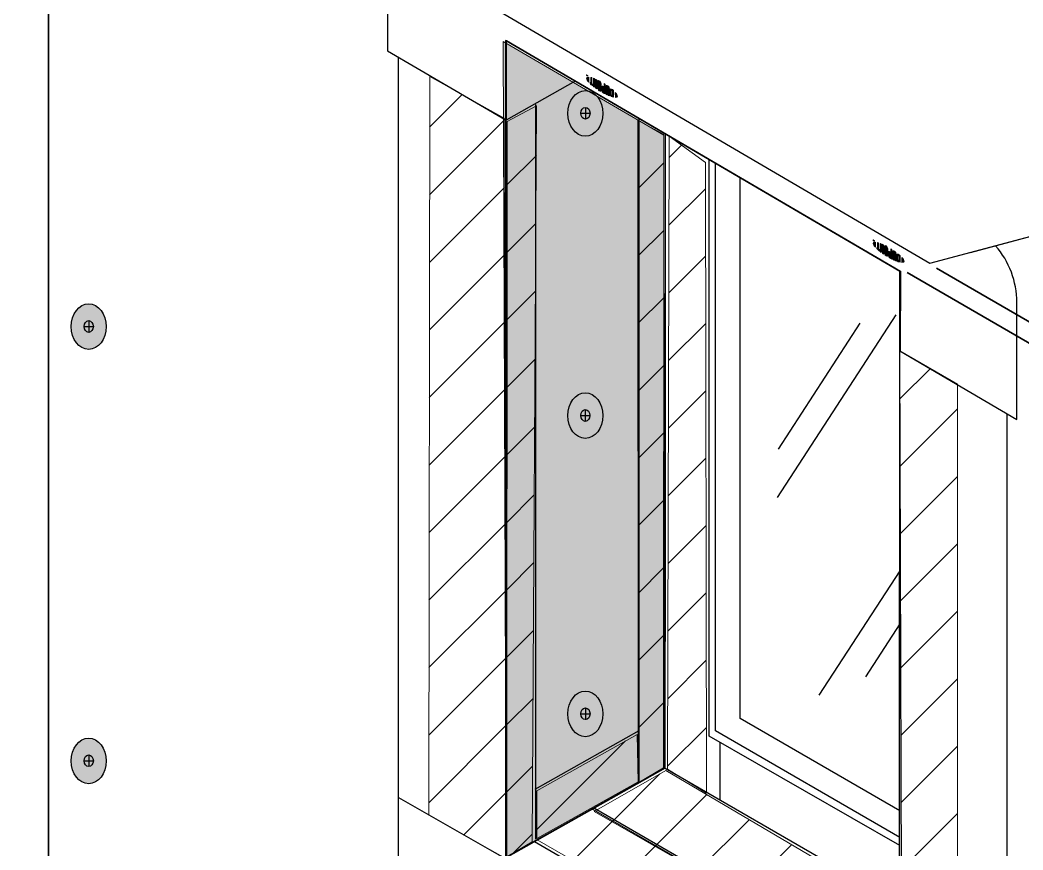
# Model space of a CAD drawing. Extents: x -1328 to 5679, y -4611 to 1603.
# Drawn here: x 3216.1 to 3426.3, y -2633.7 to -2459.7 of the extents above; entities that cross this region are included whole.
import ezdxf

# ---------------------------------------------------------------- set-up
doc = ezdxf.new("R2010")
doc.units = 0
doc.header["$MEASUREMENT"] = 0
for name, color, linetype, lineweight in [('.ATI-TEXT_1', 7, 'Continuous', 0), ('G-ANNO-TTLB', 7, 'Continuous', 0), ('Layer 12', 7, 'Continuous', 0), ('TYVEK', 7, 'Continuous', 0)]:
    doc.layers.add(name, color=color, linetype=linetype, lineweight=lineweight)
pattern_1 = [(45, (0, 0), (-7.071067, 7.07107), [])]

# ---------------------------------------------------------------- blocks, each defined once
blk = doc.blocks.new('Block_73')
at = {"layer": 'TYVEK', "color": 18, "lineweight": 25, "true_color": 0x000000}
for points in [[(3357.56, -2483.26)], [(3357.56, -2588.21)]]:
    blk.add_lwpolyline(points, dxfattribs=at)
blk = doc.blocks.new('Block_91')
at = {"layer": 'TYVEK', "true_color": 0x003b71, "transparency": 33554687}
h = blk.add_hatch(color=156, dxfattribs=at)
h.dxf.hatch_style = 2
edge = h.paths.add_edge_path()
edge.add_ellipse((3230.48, -2523.99), major_axis=(0, 4.78), ratio=0.766948, start_angle=0, end_angle=360)
h = blk.add_hatch(color=156, dxfattribs=at)
h.dxf.hatch_style = 2
edge = h.paths.add_edge_path()
edge.add_ellipse((3230.48, -2615.04), major_axis=(0, 4.78), ratio=0.766948, start_angle=0, end_angle=360)
at = {"layer": 'TYVEK', "color": 18, "lineweight": 25, "true_color": 0x080808}
for p, q in [((3230.48, -2522.73), (3230.48, -2525.19)), ((3229.51, -2523.96), (3231.45, -2523.96)), ((3229.51, -2615.01), (3231.45, -2615.01)), ((3230.48, -2613.78), (3230.48, -2616.24))]:
    blk.add_line(p, q, dxfattribs=at)
at = {"layer": 'TYVEK', "color": 33, "lineweight": 25, "true_color": 0xcc9966}
for points in [[(3229.97, -2519.57)], [(3226.3, -2524.35)], [(3226.3, -2615.37)], [(3229.97, -2620.15)]]:
    blk.add_lwpolyline(points, dxfattribs=at)
at = {"layer": 'TYVEK', "color": 18, "lineweight": 25, "true_color": 0x000000}
for centre in [(3230.48, -2523.99), (3230.48, -2615.04)]:
    blk.add_ellipse(centre, major_axis=(0, 4.78), ratio=0.766948, dxfattribs=at)
at = {"layer": 'TYVEK', "color": 18, "lineweight": 25, "true_color": 0x080808}
for centre in [(3230.48, -2523.96), (3230.48, -2615.01)]:
    blk.add_ellipse(centre, major_axis=(0, 1.23), ratio=0.788846, dxfattribs=at)
blk = doc.blocks.new('Block_208')
at = {"layer": 'TYVEK', "true_color": 0x003b71, "transparency": 33554687}
h = blk.add_hatch(color=156, dxfattribs=at)
h.dxf.hatch_style = 2
edge = h.paths.add_edge_path()
edge.add_ellipse((3334.6, -2479.27), major_axis=(0, 4.78), ratio=0.766948, start_angle=0, end_angle=360)
h = blk.add_hatch(color=156, dxfattribs=at)
h.dxf.hatch_style = 2
edge = h.paths.add_edge_path()
edge.add_ellipse((3334.58, -2542.64), major_axis=(0, 4.78), ratio=0.766948, start_angle=0, end_angle=360)
h = blk.add_hatch(color=156, dxfattribs=at)
h.dxf.hatch_style = 2
edge = h.paths.add_edge_path()
edge.add_ellipse((3334.6, -2605.18), major_axis=(0, 4.78), ratio=0.766948, start_angle=0, end_angle=360)
at = {"layer": 'TYVEK', "color": 18, "lineweight": 25, "true_color": 0x080808}
for p, q in [((3334.6, -2478.01), (3334.6, -2480.48)), ((3333.63, -2479.24), (3335.58, -2479.24)), ((3334.58, -2541.38), (3334.58, -2543.84)), ((3333.61, -2542.61), (3335.56, -2542.61)), ((3334.6, -2603.92), (3334.6, -2606.39)), ((3333.63, -2605.15), (3335.58, -2605.15))]:
    blk.add_line(p, q, dxfattribs=at)
at = {"layer": 'TYVEK', "color": 33, "lineweight": 25, "true_color": 0xcc9966}
for points in [[(3334.09, -2474.85)], [(3330.42, -2479.63)], [(3334.07, -2538.22)], [(3334.09, -2600.76)], [(3330.42, -2605.54)]]:
    blk.add_lwpolyline(points, dxfattribs=at)
at = {"layer": 'TYVEK', "color": 18, "lineweight": 25, "true_color": 0x000000}
for centre in [(3334.6, -2479.27), (3334.58, -2542.64), (3334.6, -2605.18)]:
    blk.add_ellipse(centre, major_axis=(0, 4.78), ratio=0.766948, dxfattribs=at)
at = {"layer": 'TYVEK', "color": 18, "lineweight": 25, "true_color": 0x080808}
for centre in [(3334.6, -2479.24), (3334.58, -2542.61), (3334.6, -2605.15)]:
    blk.add_ellipse(centre, major_axis=(0, 1.23), ratio=0.788846, dxfattribs=at)
blk = doc.blocks.new('Block_219')
at = {"layer": 'TYVEK', "true_color": 0x003b71, "transparency": 33554687}
h = blk.add_hatch(color=156, dxfattribs=at)
h.dxf.hatch_style = 2
edge = h.paths.add_edge_path()
edge.add_spline(control_points=[(3395.09, -2506.03), (3395.09, -2506.03), (3395.06, -2506.01), (3395.06, -2506.01), (3395.06, -2506.01), (3395.03, -2505.92), (3395.03, -2505.92), (3395.03, -2505.92), (3394.99, -2505.97), (3394.99, -2505.97), (3394.99, -2505.97), (3394.96, -2505.95), (3394.96, -2505.95), (3394.96, -2505.95), (3394.96, -2505.8), (3394.96, -2505.8), (3394.96, -2505.8), (3394.98, -2505.82), (3394.98, -2505.82), (3394.98, -2505.82), (3394.98, -2505.93), (3394.98, -2505.93), (3394.98, -2505.93), (3395.02, -2505.88), (3395.02, -2505.88), (3395.02, -2505.88), (3395.03, -2505.88), (3395.03, -2505.88), (3395.03, -2505.88), (3395.07, -2505.97), (3395.07, -2505.97), (3395.07, -2505.97), (3395.07, -2505.87), (3395.07, -2505.87), (3395.07, -2505.87), (3395.09, -2505.88), (3395.09, -2505.88), (3395.09, -2505.88), (3395.09, -2506.03), (3395.09, -2506.03)], knot_values=[0, 0, 0, 0, 1, 1, 1, 2, 2, 2, 3, 3, 3, 4, 4, 4, 5, 5, 5, 6, 6, 6, 7, 7, 7, 8, 8, 8, 9, 9, 9, 10, 10, 10, 11, 11, 11, 12, 12, 12, 13, 13, 13, 13], degree=3, periodic=0)
edge = h.paths.add_edge_path()
edge.add_spline(control_points=[(3395.18, -2506.06), (3395.18, -2506.06), (3395.22, -2506.08), (3395.22, -2506.08), (3395.22, -2506.08), (3395.22, -2506.11), (3395.22, -2506.11), (3395.22, -2506.11), (3395.12, -2506.05), (3395.12, -2506.05), (3395.12, -2506.05), (3395.12, -2506.02), (3395.12, -2506.02), (3395.12, -2506.02), (3395.16, -2506.04), (3395.16, -2506.04), (3395.16, -2506.04), (3395.16, -2505.92), (3395.16, -2505.92), (3395.16, -2505.92), (3395.18, -2505.93), (3395.18, -2505.93), (3395.18, -2505.93), (3395.18, -2506.06), (3395.18, -2506.06)], knot_values=[0, 0, 0, 0, 1, 1, 1, 2, 2, 2, 3, 3, 3, 4, 4, 4, 5, 5, 5, 6, 6, 6, 7, 7, 7, 8, 8, 8, 8], degree=3, periodic=0)
h = blk.add_hatch(color=156, dxfattribs=at)
h.dxf.hatch_style = 2
edge = h.paths.add_edge_path()
edge.add_spline(control_points=[(3394.96, -2506.58), (3394.96, -2506.39), (3395.12, -2506.3), (3395.4, -2506.31), (3395.4, -2506.31), (3395.4, -2507.35), (3395.4, -2507.35), (3395.12, -2507.04), (3394.96, -2506.77), (3394.96, -2506.58)], knot_values=[0, 0, 0, 0, 1, 1, 1, 2, 2, 2, 3, 3, 3, 3], degree=3, periodic=0)
h = blk.add_hatch(color=156, dxfattribs=at)
h.dxf.hatch_style = 2
edge = h.paths.add_edge_path()
edge.add_spline(control_points=[(3396.25, -2507.87), (3396.19, -2507.82), (3396.13, -2507.77), (3396.07, -2507.72), (3396.07, -2507.72), (3396.06, -2506.44), (3396.06, -2506.44), (3396.01, -2506.42), (3395.91, -2506.39), (3395.84, -2506.38), (3395.84, -2506.38), (3395.85, -2507.54), (3395.85, -2507.54), (3395.78, -2507.48), (3395.72, -2507.43), (3395.67, -2507.38), (3395.67, -2507.38), (3395.67, -2507.63), (3395.67, -2507.63), (3395.84, -2507.79), (3396.03, -2507.96), (3396.25, -2508.14), (3396.25, -2508.14), (3396.25, -2507.87), (3396.25, -2507.87)], knot_values=[0, 0, 0, 0, 1, 1, 1, 2, 2, 2, 3, 3, 3, 4, 4, 4, 5, 5, 5, 6, 6, 6, 7, 7, 7, 8, 8, 8, 8], degree=3, periodic=0)
h = blk.add_hatch(color=156, dxfattribs=at)
h.dxf.hatch_style = 2
edge = h.paths.add_edge_path()
edge.add_spline(control_points=[(3396.58, -2507.42), (3396.58, -2507.42), (3396.85, -2508.6), (3396.85, -2508.6), (3396.93, -2508.65), (3397.02, -2508.72), (3397.08, -2508.76), (3397.08, -2508.76), (3397.08, -2506.83), (3397.08, -2506.83), (3397.03, -2506.8), (3396.91, -2506.75), (3396.84, -2506.72), (3396.84, -2506.72), (3396.87, -2507.87), (3396.87, -2507.87), (3396.87, -2507.87), (3396.57, -2506.61), (3396.57, -2506.61), (3396.51, -2506.59), (3396.42, -2506.55), (3396.36, -2506.53), (3396.36, -2506.53), (3396.37, -2508.24), (3396.37, -2508.24), (3396.43, -2508.28), (3396.54, -2508.37), (3396.6, -2508.41), (3396.6, -2508.41), (3396.58, -2507.42), (3396.58, -2507.42)], knot_values=[0, 0, 0, 0, 1, 1, 1, 2, 2, 2, 3, 3, 3, 4, 4, 4, 5, 5, 5, 6, 6, 6, 7, 7, 7, 8, 8, 8, 9, 9, 9, 10, 10, 10, 10], degree=3, periodic=0)
h = blk.add_hatch(color=156, dxfattribs=at)
h.dxf.hatch_style = 2
edge = h.paths.add_edge_path()
edge.add_spline(control_points=[(3397.51, -2507.41), (3397.51, -2507.33), (3397.53, -2507.3), (3397.62, -2507.35), (3397.71, -2507.4), (3397.73, -2507.46), (3397.73, -2507.54), (3397.73, -2507.54), (3397.73, -2508.8), (3397.73, -2508.8), (3397.73, -2508.88), (3397.71, -2508.91), (3397.62, -2508.86), (3397.53, -2508.8), (3397.51, -2508.75), (3397.51, -2508.67), (3397.51, -2508.67), (3397.51, -2507.41), (3397.51, -2507.41)], knot_values=[0, 0, 0, 0, 1, 1, 1, 2, 2, 2, 3, 3, 3, 4, 4, 4, 5, 5, 5, 6, 6, 6, 6], degree=3, periodic=0)
edge = h.paths.add_edge_path()
edge.add_spline(control_points=[(3397.62, -2509.14), (3397.85, -2509.28), (3397.98, -2509.24), (3397.98, -2508.98), (3397.98, -2508.98), (3397.98, -2507.66), (3397.98, -2507.66), (3397.98, -2507.38), (3397.86, -2507.19), (3397.62, -2507.07), (3397.38, -2506.94), (3397.26, -2506.97), (3397.26, -2507.27), (3397.26, -2507.27), (3397.26, -2508.53), (3397.26, -2508.53), (3397.26, -2508.82), (3397.37, -2508.98), (3397.62, -2509.14)], knot_values=[0, 0, 0, 0, 1, 1, 1, 2, 2, 2, 3, 3, 3, 4, 4, 4, 5, 5, 5, 6, 6, 6, 6], degree=3, periodic=0)
h = blk.add_hatch(color=156, dxfattribs=at)
h.dxf.hatch_style = 2
edge = h.paths.add_edge_path()
edge.add_spline(control_points=[(3398.39, -2508.62), (3398.39, -2508.53), (3398.41, -2508.5), (3398.51, -2508.56), (3398.51, -2508.56), (3398.6, -2508.61), (3398.6, -2508.61), (3398.6, -2508.61), (3398.6, -2509.41), (3398.6, -2509.41), (3398.56, -2509.39), (3398.54, -2509.37), (3398.52, -2509.36), (3398.41, -2509.3), (3398.39, -2509.24), (3398.39, -2509.15), (3398.39, -2509.15), (3398.39, -2508.62), (3398.39, -2508.62)], knot_values=[0, 0, 0, 0, 1, 1, 1, 2, 2, 2, 3, 3, 3, 4, 4, 4, 5, 5, 5, 6, 6, 6, 6], degree=3, periodic=0)
edge = h.paths.add_edge_path()
edge.add_spline(control_points=[(3398.5, -2509.64), (3398.55, -2509.66), (3398.7, -2509.74), (3398.85, -2509.82), (3398.85, -2509.82), (3398.84, -2507.8), (3398.84, -2507.8), (3398.79, -2507.77), (3398.67, -2507.69), (3398.6, -2507.64), (3398.6, -2507.64), (3398.6, -2508.33), (3398.6, -2508.33), (3398.6, -2508.33), (3398.5, -2508.27), (3398.5, -2508.27), (3398.24, -2508.13), (3398.14, -2508.2), (3398.14, -2508.45), (3398.14, -2508.45), (3398.14, -2509.05), (3398.14, -2509.05), (3398.14, -2509.3), (3398.26, -2509.49), (3398.5, -2509.64)], knot_values=[0, 0, 0, 0, 1, 1, 1, 2, 2, 2, 3, 3, 3, 4, 4, 4, 5, 5, 5, 6, 6, 6, 7, 7, 7, 8, 8, 8, 8], degree=3, periodic=0)
h = blk.add_hatch(color=156, dxfattribs=at)
h.dxf.hatch_style = 2
edge = h.paths.add_edge_path()
edge.add_spline(control_points=[(3399.28, -2508.47), (3399.28, -2508.39), (3399.3, -2508.36), (3399.39, -2508.42), (3399.48, -2508.48), (3399.5, -2508.53), (3399.5, -2508.63), (3399.5, -2508.63), (3399.5, -2510.13), (3399.5, -2510.13), (3399.56, -2510.15), (3399.68, -2510.21), (3399.74, -2510.23), (3399.74, -2510.23), (3399.73, -2508.71), (3399.73, -2508.71), (3399.73, -2508.47), (3399.63, -2508.32), (3399.39, -2508.15), (3399.17, -2507.99), (3399.03, -2508.04), (3399.04, -2508.31), (3399.04, -2508.31), (3399.04, -2509.91), (3399.04, -2509.91), (3399.09, -2509.94), (3399.24, -2510.01), (3399.28, -2510.03), (3399.28, -2510.03), (3399.28, -2508.47), (3399.28, -2508.47)], knot_values=[0, 0, 0, 0, 1, 1, 1, 2, 2, 2, 3, 3, 3, 4, 4, 4, 5, 5, 5, 6, 6, 6, 7, 7, 7, 8, 8, 8, 9, 9, 9, 10, 10, 10, 10], degree=3, periodic=0)
h = blk.add_hatch(color=156, dxfattribs=at)
h.dxf.hatch_style = 2
edge = h.paths.add_edge_path()
edge.add_spline(control_points=[(3400.13, -2509.12), (3400.13, -2509.04), (3400.17, -2509.04), (3400.22, -2509.07), (3400.26, -2509.09), (3400.32, -2509.14), (3400.37, -2509.19), (3400.37, -2509.19), (3400.37, -2510.18), (3400.37, -2510.18), (3400.32, -2510.17), (3400.26, -2510.15), (3400.23, -2510.13), (3400.18, -2510.1), (3400.13, -2510.05), (3400.13, -2509.97), (3400.13, -2509.97), (3400.13, -2509.12), (3400.13, -2509.12)], knot_values=[0, 0, 0, 0, 1, 1, 1, 2, 2, 2, 3, 3, 3, 4, 4, 4, 5, 5, 5, 6, 6, 6, 6], degree=3, periodic=0)
edge = h.paths.add_edge_path()
edge.add_spline(control_points=[(3400.19, -2510.37), (3400.27, -2510.41), (3400.38, -2510.45), (3400.59, -2510.5), (3400.59, -2510.5), (3400.58, -2509.12), (3400.58, -2509.12), (3400.4, -2508.95), (3400.27, -2508.84), (3400.19, -2508.79), (3400.01, -2508.69), (3399.91, -2508.76), (3399.91, -2508.96), (3399.91, -2508.96), (3399.91, -2509.88), (3399.91, -2509.88), (3399.91, -2510.08), (3400.01, -2510.26), (3400.19, -2510.37)], knot_values=[0, 0, 0, 0, 1, 1, 1, 2, 2, 2, 3, 3, 3, 4, 4, 4, 5, 5, 5, 6, 6, 6, 6], degree=3, periodic=0)
h = blk.add_hatch(color=156, dxfattribs=at)
h.dxf.hatch_style = 2
edge = h.paths.add_edge_path()
edge.add_spline(control_points=[(3401.41, -2510.28), (3401.41, -2510.09), (3401.25, -2509.82), (3400.97, -2509.51), (3400.97, -2509.51), (3400.97, -2510.55), (3400.97, -2510.55), (3401.25, -2510.56), (3401.41, -2510.47), (3401.41, -2510.28)], knot_values=[0, 0, 0, 0, 1, 1, 1, 2, 2, 2, 3, 3, 3, 3], degree=3, periodic=0)
at = {"layer": 'TYVEK'}
for points, knots in [([(3395.09, -2506.03), (3395.09, -2506.03), (3395.06, -2506.01), (3395.06, -2506.01), (3395.06, -2506.01), (3395.03, -2505.92), (3395.03, -2505.92), (3395.03, -2505.92), (3394.99, -2505.97), (3394.99, -2505.97), (3394.99, -2505.97), (3394.96, -2505.95), (3394.96, -2505.95), (3394.96, -2505.95), (3394.96, -2505.8), (3394.96, -2505.8), (3394.96, -2505.8), (3394.98, -2505.82), (3394.98, -2505.82), (3394.98, -2505.82), (3394.98, -2505.93), (3394.98, -2505.93), (3394.98, -2505.93), (3395.02, -2505.88), (3395.02, -2505.88), (3395.02, -2505.88), (3395.03, -2505.88), (3395.03, -2505.88), (3395.03, -2505.88), (3395.07, -2505.97), (3395.07, -2505.97), (3395.07, -2505.97), (3395.07, -2505.87), (3395.07, -2505.87), (3395.07, -2505.87), (3395.09, -2505.88), (3395.09, -2505.88), (3395.09, -2505.88), (3395.09, -2506.03), (3395.09, -2506.03)], [0, 0, 0, 0, 1, 1, 1, 2, 2, 2, 3, 3, 3, 4, 4, 4, 5, 5, 5, 6, 6, 6, 7, 7, 7, 8, 8, 8, 9, 9, 9, 10, 10, 10, 11, 11, 11, 12, 12, 12, 13, 13, 13, 13]), ([(3395.18, -2506.06), (3395.18, -2506.06), (3395.22, -2506.08), (3395.22, -2506.08), (3395.22, -2506.08), (3395.22, -2506.11), (3395.22, -2506.11), (3395.22, -2506.11), (3395.12, -2506.05), (3395.12, -2506.05), (3395.12, -2506.05), (3395.12, -2506.02), (3395.12, -2506.02), (3395.12, -2506.02), (3395.16, -2506.04), (3395.16, -2506.04), (3395.16, -2506.04), (3395.16, -2505.92), (3395.16, -2505.92), (3395.16, -2505.92), (3395.18, -2505.93), (3395.18, -2505.93), (3395.18, -2505.93), (3395.18, -2506.06), (3395.18, -2506.06)], [0, 0, 0, 0, 1, 1, 1, 2, 2, 2, 3, 3, 3, 4, 4, 4, 5, 5, 5, 6, 6, 6, 7, 7, 7, 8, 8, 8, 8]), ([(3394.96, -2506.58), (3394.96, -2506.39), (3395.12, -2506.3), (3395.4, -2506.31), (3395.4, -2506.31), (3395.4, -2507.35), (3395.4, -2507.35), (3395.12, -2507.04), (3394.96, -2506.77), (3394.96, -2506.58)], [0, 0, 0, 0, 1, 1, 1, 2, 2, 2, 3, 3, 3, 3]), ([(3396.25, -2507.87), (3396.19, -2507.82), (3396.13, -2507.77), (3396.07, -2507.72), (3396.07, -2507.72), (3396.06, -2506.44), (3396.06, -2506.44), (3396.01, -2506.42), (3395.91, -2506.39), (3395.84, -2506.38), (3395.84, -2506.38), (3395.85, -2507.54), (3395.85, -2507.54), (3395.78, -2507.48), (3395.72, -2507.43), (3395.67, -2507.38), (3395.67, -2507.38), (3395.67, -2507.63), (3395.67, -2507.63), (3395.84, -2507.79), (3396.03, -2507.96), (3396.25, -2508.14), (3396.25, -2508.14), (3396.25, -2507.87), (3396.25, -2507.87)], [0, 0, 0, 0, 1, 1, 1, 2, 2, 2, 3, 3, 3, 4, 4, 4, 5, 5, 5, 6, 6, 6, 7, 7, 7, 8, 8, 8, 8]), ([(3396.58, -2507.42), (3396.58, -2507.42), (3396.85, -2508.6), (3396.85, -2508.6), (3396.93, -2508.65), (3397.02, -2508.72), (3397.08, -2508.76), (3397.08, -2508.76), (3397.08, -2506.83), (3397.08, -2506.83), (3397.03, -2506.8), (3396.91, -2506.75), (3396.84, -2506.72), (3396.84, -2506.72), (3396.87, -2507.87), (3396.87, -2507.87), (3396.87, -2507.87), (3396.57, -2506.61), (3396.57, -2506.61), (3396.51, -2506.59), (3396.42, -2506.55), (3396.36, -2506.53), (3396.36, -2506.53), (3396.37, -2508.24), (3396.37, -2508.24), (3396.43, -2508.28), (3396.54, -2508.37), (3396.6, -2508.41), (3396.6, -2508.41), (3396.58, -2507.42), (3396.58, -2507.42)], [0, 0, 0, 0, 1, 1, 1, 2, 2, 2, 3, 3, 3, 4, 4, 4, 5, 5, 5, 6, 6, 6, 7, 7, 7, 8, 8, 8, 9, 9, 9, 10, 10, 10, 10]), ([(3397.62, -2509.14), (3397.85, -2509.28), (3397.98, -2509.24), (3397.98, -2508.98), (3397.98, -2508.98), (3397.98, -2507.66), (3397.98, -2507.66), (3397.98, -2507.38), (3397.86, -2507.19), (3397.62, -2507.07), (3397.38, -2506.94), (3397.26, -2506.97), (3397.26, -2507.27), (3397.26, -2507.27), (3397.26, -2508.53), (3397.26, -2508.53), (3397.26, -2508.82), (3397.37, -2508.98), (3397.62, -2509.14)], [0, 0, 0, 0, 1, 1, 1, 2, 2, 2, 3, 3, 3, 4, 4, 4, 5, 5, 5, 6, 6, 6, 6]), ([(3397.51, -2507.41), (3397.51, -2507.33), (3397.53, -2507.3), (3397.62, -2507.35), (3397.71, -2507.4), (3397.73, -2507.46), (3397.73, -2507.54), (3397.73, -2507.54), (3397.73, -2508.8), (3397.73, -2508.8), (3397.73, -2508.88), (3397.71, -2508.91), (3397.62, -2508.86), (3397.53, -2508.8), (3397.51, -2508.75), (3397.51, -2508.67), (3397.51, -2508.67), (3397.51, -2507.41), (3397.51, -2507.41)], [0, 0, 0, 0, 1, 1, 1, 2, 2, 2, 3, 3, 3, 4, 4, 4, 5, 5, 5, 6, 6, 6, 6]), ([(3398.5, -2509.64), (3398.55, -2509.66), (3398.7, -2509.74), (3398.85, -2509.82), (3398.85, -2509.82), (3398.84, -2507.8), (3398.84, -2507.8), (3398.79, -2507.77), (3398.67, -2507.69), (3398.6, -2507.64), (3398.6, -2507.64), (3398.6, -2508.33), (3398.6, -2508.33), (3398.6, -2508.33), (3398.5, -2508.27), (3398.5, -2508.27), (3398.24, -2508.13), (3398.14, -2508.2), (3398.14, -2508.45), (3398.14, -2508.45), (3398.14, -2509.05), (3398.14, -2509.05), (3398.14, -2509.3), (3398.26, -2509.49), (3398.5, -2509.64)], [0, 0, 0, 0, 1, 1, 1, 2, 2, 2, 3, 3, 3, 4, 4, 4, 5, 5, 5, 6, 6, 6, 7, 7, 7, 8, 8, 8, 8]), ([(3399.28, -2508.47), (3399.28, -2508.39), (3399.3, -2508.36), (3399.39, -2508.42), (3399.48, -2508.48), (3399.5, -2508.53), (3399.5, -2508.63), (3399.5, -2508.63), (3399.5, -2510.13), (3399.5, -2510.13), (3399.56, -2510.15), (3399.68, -2510.21), (3399.74, -2510.23), (3399.74, -2510.23), (3399.73, -2508.71), (3399.73, -2508.71), (3399.73, -2508.47), (3399.63, -2508.32), (3399.39, -2508.15), (3399.17, -2507.99), (3399.03, -2508.04), (3399.04, -2508.31), (3399.04, -2508.31), (3399.04, -2509.91), (3399.04, -2509.91), (3399.09, -2509.94), (3399.24, -2510.01), (3399.28, -2510.03), (3399.28, -2510.03), (3399.28, -2508.47), (3399.28, -2508.47)], [0, 0, 0, 0, 1, 1, 1, 2, 2, 2, 3, 3, 3, 4, 4, 4, 5, 5, 5, 6, 6, 6, 7, 7, 7, 8, 8, 8, 9, 9, 9, 10, 10, 10, 10]), ([(3398.39, -2508.62), (3398.39, -2508.53), (3398.41, -2508.5), (3398.51, -2508.56), (3398.51, -2508.56), (3398.6, -2508.61), (3398.6, -2508.61), (3398.6, -2508.61), (3398.6, -2509.41), (3398.6, -2509.41), (3398.56, -2509.39), (3398.54, -2509.37), (3398.52, -2509.36), (3398.41, -2509.3), (3398.39, -2509.24), (3398.39, -2509.15), (3398.39, -2509.15), (3398.39, -2508.62), (3398.39, -2508.62)], [0, 0, 0, 0, 1, 1, 1, 2, 2, 2, 3, 3, 3, 4, 4, 4, 5, 5, 5, 6, 6, 6, 6]), ([(3400.19, -2510.37), (3400.27, -2510.41), (3400.38, -2510.45), (3400.59, -2510.5), (3400.59, -2510.5), (3400.58, -2509.12), (3400.58, -2509.12), (3400.4, -2508.95), (3400.27, -2508.84), (3400.19, -2508.79), (3400.01, -2508.69), (3399.91, -2508.76), (3399.91, -2508.96), (3399.91, -2508.96), (3399.91, -2509.88), (3399.91, -2509.88), (3399.91, -2510.08), (3400.01, -2510.26), (3400.19, -2510.37)], [0, 0, 0, 0, 1, 1, 1, 2, 2, 2, 3, 3, 3, 4, 4, 4, 5, 5, 5, 6, 6, 6, 6]), ([(3400.13, -2509.12), (3400.13, -2509.04), (3400.17, -2509.04), (3400.22, -2509.07), (3400.26, -2509.09), (3400.32, -2509.14), (3400.37, -2509.19), (3400.37, -2509.19), (3400.37, -2510.18), (3400.37, -2510.18), (3400.32, -2510.17), (3400.26, -2510.15), (3400.23, -2510.13), (3400.18, -2510.1), (3400.13, -2510.05), (3400.13, -2509.97), (3400.13, -2509.97), (3400.13, -2509.12), (3400.13, -2509.12)], [0, 0, 0, 0, 1, 1, 1, 2, 2, 2, 3, 3, 3, 4, 4, 4, 5, 5, 5, 6, 6, 6, 6]), ([(3401.41, -2510.28), (3401.41, -2510.09), (3401.25, -2509.82), (3400.97, -2509.51), (3400.97, -2509.51), (3400.97, -2510.55), (3400.97, -2510.55), (3401.25, -2510.56), (3401.41, -2510.47), (3401.41, -2510.28)], [0, 0, 0, 0, 1, 1, 1, 2, 2, 2, 3, 3, 3, 3])]:
    blk.add_open_spline(points, degree=3, knots=knots, dxfattribs=at)
blk = doc.blocks.new('Block_218')
at = {"layer": 'TYVEK'}
blk.add_blockref('Block_219', (0, 0), dxfattribs=at)
blk = doc.blocks.new('Block_221')
at = {"layer": 'TYVEK', "true_color": 0x003b71, "transparency": 33554687}
h = blk.add_hatch(color=156, dxfattribs=at)
h.dxf.hatch_style = 2
edge = h.paths.add_edge_path()
edge.add_spline(control_points=[(3334.99, -2471.41), (3334.99, -2471.41), (3334.97, -2471.39), (3334.97, -2471.39), (3334.97, -2471.39), (3334.93, -2471.3), (3334.93, -2471.3), (3334.93, -2471.3), (3334.89, -2471.35), (3334.89, -2471.35), (3334.89, -2471.35), (3334.86, -2471.33), (3334.86, -2471.33), (3334.86, -2471.33), (3334.86, -2471.18), (3334.86, -2471.18), (3334.86, -2471.18), (3334.88, -2471.2), (3334.88, -2471.2), (3334.88, -2471.2), (3334.89, -2471.3), (3334.89, -2471.3), (3334.89, -2471.3), (3334.93, -2471.26), (3334.93, -2471.26), (3334.93, -2471.26), (3334.93, -2471.26), (3334.93, -2471.26), (3334.93, -2471.26), (3334.97, -2471.35), (3334.97, -2471.35), (3334.97, -2471.35), (3334.97, -2471.25), (3334.97, -2471.25), (3334.97, -2471.25), (3334.99, -2471.26), (3334.99, -2471.26), (3334.99, -2471.26), (3334.99, -2471.41), (3334.99, -2471.41)], knot_values=[0, 0, 0, 0, 1, 1, 1, 2, 2, 2, 3, 3, 3, 4, 4, 4, 5, 5, 5, 6, 6, 6, 7, 7, 7, 8, 8, 8, 9, 9, 9, 10, 10, 10, 11, 11, 11, 12, 12, 12, 13, 13, 13, 13], degree=3, periodic=0)
edge = h.paths.add_edge_path()
edge.add_spline(control_points=[(3335.08, -2471.44), (3335.08, -2471.44), (3335.12, -2471.46), (3335.12, -2471.46), (3335.12, -2471.46), (3335.12, -2471.49), (3335.12, -2471.49), (3335.12, -2471.49), (3335.02, -2471.43), (3335.02, -2471.43), (3335.02, -2471.43), (3335.02, -2471.4), (3335.02, -2471.4), (3335.02, -2471.4), (3335.06, -2471.42), (3335.06, -2471.42), (3335.06, -2471.42), (3335.06, -2471.3), (3335.06, -2471.3), (3335.06, -2471.3), (3335.08, -2471.31), (3335.08, -2471.31), (3335.08, -2471.31), (3335.08, -2471.44), (3335.08, -2471.44)], knot_values=[0, 0, 0, 0, 1, 1, 1, 2, 2, 2, 3, 3, 3, 4, 4, 4, 5, 5, 5, 6, 6, 6, 7, 7, 7, 8, 8, 8, 8], degree=3, periodic=0)
h = blk.add_hatch(color=156, dxfattribs=at)
h.dxf.hatch_style = 2
edge = h.paths.add_edge_path()
edge.add_spline(control_points=[(3334.86, -2471.96), (3334.86, -2471.77), (3335.02, -2471.68), (3335.3, -2471.69), (3335.3, -2471.69), (3335.3, -2472.73), (3335.3, -2472.73), (3335.02, -2472.42), (3334.86, -2472.15), (3334.86, -2471.96)], knot_values=[0, 0, 0, 0, 1, 1, 1, 2, 2, 2, 3, 3, 3, 3], degree=3, periodic=0)
h = blk.add_hatch(color=156, dxfattribs=at)
h.dxf.hatch_style = 2
edge = h.paths.add_edge_path()
edge.add_spline(control_points=[(3336.15, -2473.25), (3336.09, -2473.2), (3336.03, -2473.15), (3335.97, -2473.1), (3335.97, -2473.1), (3335.96, -2471.82), (3335.96, -2471.82), (3335.91, -2471.8), (3335.81, -2471.77), (3335.74, -2471.76), (3335.74, -2471.76), (3335.75, -2472.92), (3335.75, -2472.92), (3335.68, -2472.86), (3335.62, -2472.81), (3335.57, -2472.76), (3335.57, -2472.76), (3335.57, -2473), (3335.57, -2473), (3335.74, -2473.17), (3335.93, -2473.34), (3336.15, -2473.52), (3336.15, -2473.52), (3336.15, -2473.25), (3336.15, -2473.25)], knot_values=[0, 0, 0, 0, 1, 1, 1, 2, 2, 2, 3, 3, 3, 4, 4, 4, 5, 5, 5, 6, 6, 6, 7, 7, 7, 8, 8, 8, 8], degree=3, periodic=0)
h = blk.add_hatch(color=156, dxfattribs=at)
h.dxf.hatch_style = 2
edge = h.paths.add_edge_path()
edge.add_spline(control_points=[(3336.48, -2472.8), (3336.48, -2472.8), (3336.75, -2473.98), (3336.75, -2473.98), (3336.83, -2474.03), (3336.92, -2474.1), (3336.99, -2474.14), (3336.99, -2474.14), (3336.98, -2472.21), (3336.98, -2472.21), (3336.93, -2472.18), (3336.81, -2472.13), (3336.74, -2472.1), (3336.74, -2472.1), (3336.77, -2473.25), (3336.77, -2473.25), (3336.77, -2473.25), (3336.48, -2471.99), (3336.48, -2471.99), (3336.41, -2471.97), (3336.32, -2471.93), (3336.27, -2471.91), (3336.27, -2471.91), (3336.27, -2473.61), (3336.27, -2473.61), (3336.33, -2473.66), (3336.44, -2473.75), (3336.5, -2473.79), (3336.5, -2473.79), (3336.48, -2472.8), (3336.48, -2472.8)], knot_values=[0, 0, 0, 0, 1, 1, 1, 2, 2, 2, 3, 3, 3, 4, 4, 4, 5, 5, 5, 6, 6, 6, 7, 7, 7, 8, 8, 8, 9, 9, 9, 10, 10, 10, 10], degree=3, periodic=0)
h = blk.add_hatch(color=156, dxfattribs=at)
h.dxf.hatch_style = 2
edge = h.paths.add_edge_path()
edge.add_spline(control_points=[(3337.41, -2472.79), (3337.41, -2472.71), (3337.43, -2472.68), (3337.52, -2472.73), (3337.61, -2472.78), (3337.63, -2472.84), (3337.63, -2472.92), (3337.63, -2472.92), (3337.63, -2474.18), (3337.63, -2474.18), (3337.63, -2474.26), (3337.61, -2474.29), (3337.52, -2474.24), (3337.43, -2474.18), (3337.41, -2474.13), (3337.41, -2474.05), (3337.41, -2474.05), (3337.41, -2472.79), (3337.41, -2472.79)], knot_values=[0, 0, 0, 0, 1, 1, 1, 2, 2, 2, 3, 3, 3, 4, 4, 4, 5, 5, 5, 6, 6, 6, 6], degree=3, periodic=0)
edge = h.paths.add_edge_path()
edge.add_spline(control_points=[(3337.52, -2474.52), (3337.75, -2474.66), (3337.88, -2474.62), (3337.88, -2474.36), (3337.88, -2474.36), (3337.88, -2473.04), (3337.88, -2473.04), (3337.88, -2472.76), (3337.76, -2472.57), (3337.52, -2472.45), (3337.28, -2472.32), (3337.16, -2472.35), (3337.16, -2472.65), (3337.16, -2472.65), (3337.16, -2473.91), (3337.16, -2473.91), (3337.16, -2474.2), (3337.27, -2474.36), (3337.52, -2474.52)], knot_values=[0, 0, 0, 0, 1, 1, 1, 2, 2, 2, 3, 3, 3, 4, 4, 4, 5, 5, 5, 6, 6, 6, 6], degree=3, periodic=0)
h = blk.add_hatch(color=156, dxfattribs=at)
h.dxf.hatch_style = 2
edge = h.paths.add_edge_path()
edge.add_spline(control_points=[(3338.29, -2474), (3338.29, -2473.91), (3338.31, -2473.88), (3338.41, -2473.94), (3338.41, -2473.94), (3338.5, -2473.99), (3338.5, -2473.99), (3338.5, -2473.99), (3338.5, -2474.79), (3338.5, -2474.79), (3338.46, -2474.77), (3338.44, -2474.75), (3338.42, -2474.74), (3338.31, -2474.68), (3338.29, -2474.62), (3338.29, -2474.53), (3338.29, -2474.53), (3338.29, -2474), (3338.29, -2474)], knot_values=[0, 0, 0, 0, 1, 1, 1, 2, 2, 2, 3, 3, 3, 4, 4, 4, 5, 5, 5, 6, 6, 6, 6], degree=3, periodic=0)
edge = h.paths.add_edge_path()
edge.add_spline(control_points=[(3338.41, -2475.01), (3338.45, -2475.04), (3338.6, -2475.12), (3338.75, -2475.2), (3338.75, -2475.2), (3338.74, -2473.18), (3338.74, -2473.18), (3338.69, -2473.15), (3338.57, -2473.06), (3338.5, -2473.02), (3338.5, -2473.02), (3338.5, -2473.71), (3338.5, -2473.71), (3338.5, -2473.71), (3338.4, -2473.65), (3338.4, -2473.65), (3338.14, -2473.51), (3338.04, -2473.58), (3338.04, -2473.83), (3338.04, -2473.83), (3338.04, -2474.43), (3338.04, -2474.43), (3338.04, -2474.68), (3338.16, -2474.87), (3338.41, -2475.01)], knot_values=[0, 0, 0, 0, 1, 1, 1, 2, 2, 2, 3, 3, 3, 4, 4, 4, 5, 5, 5, 6, 6, 6, 7, 7, 7, 8, 8, 8, 8], degree=3, periodic=0)
h = blk.add_hatch(color=156, dxfattribs=at)
h.dxf.hatch_style = 2
edge = h.paths.add_edge_path()
edge.add_spline(control_points=[(3339.18, -2473.85), (3339.18, -2473.77), (3339.21, -2473.74), (3339.29, -2473.8), (3339.38, -2473.86), (3339.4, -2473.91), (3339.4, -2474.01), (3339.4, -2474.01), (3339.4, -2475.51), (3339.4, -2475.51), (3339.46, -2475.53), (3339.59, -2475.59), (3339.64, -2475.61), (3339.64, -2475.61), (3339.64, -2474.09), (3339.64, -2474.09), (3339.63, -2473.85), (3339.53, -2473.7), (3339.29, -2473.53), (3339.07, -2473.37), (3338.94, -2473.42), (3338.94, -2473.69), (3338.94, -2473.69), (3338.94, -2475.29), (3338.94, -2475.29), (3338.99, -2475.32), (3339.14, -2475.39), (3339.19, -2475.41), (3339.19, -2475.41), (3339.18, -2473.85), (3339.18, -2473.85)], knot_values=[0, 0, 0, 0, 1, 1, 1, 2, 2, 2, 3, 3, 3, 4, 4, 4, 5, 5, 5, 6, 6, 6, 7, 7, 7, 8, 8, 8, 9, 9, 9, 10, 10, 10, 10], degree=3, periodic=0)
h = blk.add_hatch(color=156, dxfattribs=at)
h.dxf.hatch_style = 2
edge = h.paths.add_edge_path()
edge.add_spline(control_points=[(3340.03, -2474.5), (3340.03, -2474.42), (3340.07, -2474.42), (3340.12, -2474.45), (3340.16, -2474.47), (3340.22, -2474.52), (3340.27, -2474.57), (3340.27, -2474.57), (3340.27, -2475.56), (3340.27, -2475.56), (3340.22, -2475.55), (3340.16, -2475.53), (3340.13, -2475.51), (3340.08, -2475.48), (3340.03, -2475.43), (3340.03, -2475.35), (3340.03, -2475.35), (3340.03, -2474.5), (3340.03, -2474.5)], knot_values=[0, 0, 0, 0, 1, 1, 1, 2, 2, 2, 3, 3, 3, 4, 4, 4, 5, 5, 5, 6, 6, 6, 6], degree=3, periodic=0)
edge = h.paths.add_edge_path()
edge.add_spline(control_points=[(3340.09, -2475.75), (3340.17, -2475.79), (3340.28, -2475.83), (3340.49, -2475.88), (3340.49, -2475.88), (3340.49, -2474.5), (3340.49, -2474.5), (3340.31, -2474.33), (3340.17, -2474.22), (3340.09, -2474.17), (3339.91, -2474.07), (3339.81, -2474.14), (3339.81, -2474.34), (3339.81, -2474.34), (3339.81, -2475.26), (3339.81, -2475.26), (3339.81, -2475.46), (3339.91, -2475.64), (3340.09, -2475.75)], knot_values=[0, 0, 0, 0, 1, 1, 1, 2, 2, 2, 3, 3, 3, 4, 4, 4, 5, 5, 5, 6, 6, 6, 6], degree=3, periodic=0)
h = blk.add_hatch(color=156, dxfattribs=at)
h.dxf.hatch_style = 2
edge = h.paths.add_edge_path()
edge.add_spline(control_points=[(3341.31, -2475.66), (3341.31, -2475.47), (3341.15, -2475.2), (3340.87, -2474.89), (3340.87, -2474.89), (3340.88, -2475.93), (3340.88, -2475.93), (3341.15, -2475.94), (3341.31, -2475.85), (3341.31, -2475.66)], knot_values=[0, 0, 0, 0, 1, 1, 1, 2, 2, 2, 3, 3, 3, 3], degree=3, periodic=0)
at = {"layer": 'TYVEK'}
for points, knots in [([(3334.99, -2471.41), (3334.99, -2471.41), (3334.97, -2471.39), (3334.97, -2471.39), (3334.97, -2471.39), (3334.93, -2471.3), (3334.93, -2471.3), (3334.93, -2471.3), (3334.89, -2471.35), (3334.89, -2471.35), (3334.89, -2471.35), (3334.86, -2471.33), (3334.86, -2471.33), (3334.86, -2471.33), (3334.86, -2471.18), (3334.86, -2471.18), (3334.86, -2471.18), (3334.88, -2471.2), (3334.88, -2471.2), (3334.88, -2471.2), (3334.89, -2471.3), (3334.89, -2471.3), (3334.89, -2471.3), (3334.93, -2471.26), (3334.93, -2471.26), (3334.93, -2471.26), (3334.93, -2471.26), (3334.93, -2471.26), (3334.93, -2471.26), (3334.97, -2471.35), (3334.97, -2471.35), (3334.97, -2471.35), (3334.97, -2471.25), (3334.97, -2471.25), (3334.97, -2471.25), (3334.99, -2471.26), (3334.99, -2471.26), (3334.99, -2471.26), (3334.99, -2471.41), (3334.99, -2471.41)], [0, 0, 0, 0, 1, 1, 1, 2, 2, 2, 3, 3, 3, 4, 4, 4, 5, 5, 5, 6, 6, 6, 7, 7, 7, 8, 8, 8, 9, 9, 9, 10, 10, 10, 11, 11, 11, 12, 12, 12, 13, 13, 13, 13]), ([(3334.86, -2471.96), (3334.86, -2471.77), (3335.02, -2471.68), (3335.3, -2471.69), (3335.3, -2471.69), (3335.3, -2472.73), (3335.3, -2472.73), (3335.02, -2472.42), (3334.86, -2472.15), (3334.86, -2471.96)], [0, 0, 0, 0, 1, 1, 1, 2, 2, 2, 3, 3, 3, 3]), ([(3335.08, -2471.44), (3335.08, -2471.44), (3335.12, -2471.46), (3335.12, -2471.46), (3335.12, -2471.46), (3335.12, -2471.49), (3335.12, -2471.49), (3335.12, -2471.49), (3335.02, -2471.43), (3335.02, -2471.43), (3335.02, -2471.43), (3335.02, -2471.4), (3335.02, -2471.4), (3335.02, -2471.4), (3335.06, -2471.42), (3335.06, -2471.42), (3335.06, -2471.42), (3335.06, -2471.3), (3335.06, -2471.3), (3335.06, -2471.3), (3335.08, -2471.31), (3335.08, -2471.31), (3335.08, -2471.31), (3335.08, -2471.44), (3335.08, -2471.44)], [0, 0, 0, 0, 1, 1, 1, 2, 2, 2, 3, 3, 3, 4, 4, 4, 5, 5, 5, 6, 6, 6, 7, 7, 7, 8, 8, 8, 8]), ([(3336.15, -2473.25), (3336.09, -2473.2), (3336.03, -2473.15), (3335.97, -2473.1), (3335.97, -2473.1), (3335.96, -2471.82), (3335.96, -2471.82), (3335.91, -2471.8), (3335.81, -2471.77), (3335.74, -2471.76), (3335.74, -2471.76), (3335.75, -2472.92), (3335.75, -2472.92), (3335.68, -2472.86), (3335.62, -2472.81), (3335.57, -2472.76), (3335.57, -2472.76), (3335.57, -2473), (3335.57, -2473), (3335.74, -2473.17), (3335.93, -2473.34), (3336.15, -2473.52), (3336.15, -2473.52), (3336.15, -2473.25), (3336.15, -2473.25)], [0, 0, 0, 0, 1, 1, 1, 2, 2, 2, 3, 3, 3, 4, 4, 4, 5, 5, 5, 6, 6, 6, 7, 7, 7, 8, 8, 8, 8]), ([(3336.48, -2472.8), (3336.48, -2472.8), (3336.75, -2473.98), (3336.75, -2473.98), (3336.83, -2474.03), (3336.92, -2474.1), (3336.99, -2474.14), (3336.99, -2474.14), (3336.98, -2472.21), (3336.98, -2472.21), (3336.93, -2472.18), (3336.81, -2472.13), (3336.74, -2472.1), (3336.74, -2472.1), (3336.77, -2473.25), (3336.77, -2473.25), (3336.77, -2473.25), (3336.48, -2471.99), (3336.48, -2471.99), (3336.41, -2471.97), (3336.32, -2471.93), (3336.27, -2471.91), (3336.27, -2471.91), (3336.27, -2473.61), (3336.27, -2473.61), (3336.33, -2473.66), (3336.44, -2473.75), (3336.5, -2473.79), (3336.5, -2473.79), (3336.48, -2472.8), (3336.48, -2472.8)], [0, 0, 0, 0, 1, 1, 1, 2, 2, 2, 3, 3, 3, 4, 4, 4, 5, 5, 5, 6, 6, 6, 7, 7, 7, 8, 8, 8, 9, 9, 9, 10, 10, 10, 10]), ([(3337.52, -2474.52), (3337.75, -2474.66), (3337.88, -2474.62), (3337.88, -2474.36), (3337.88, -2474.36), (3337.88, -2473.04), (3337.88, -2473.04), (3337.88, -2472.76), (3337.76, -2472.57), (3337.52, -2472.45), (3337.28, -2472.32), (3337.16, -2472.35), (3337.16, -2472.65), (3337.16, -2472.65), (3337.16, -2473.91), (3337.16, -2473.91), (3337.16, -2474.2), (3337.27, -2474.36), (3337.52, -2474.52)], [0, 0, 0, 0, 1, 1, 1, 2, 2, 2, 3, 3, 3, 4, 4, 4, 5, 5, 5, 6, 6, 6, 6]), ([(3337.41, -2472.79), (3337.41, -2472.71), (3337.43, -2472.68), (3337.52, -2472.73), (3337.61, -2472.78), (3337.63, -2472.84), (3337.63, -2472.92), (3337.63, -2472.92), (3337.63, -2474.18), (3337.63, -2474.18), (3337.63, -2474.26), (3337.61, -2474.29), (3337.52, -2474.24), (3337.43, -2474.18), (3337.41, -2474.13), (3337.41, -2474.05), (3337.41, -2474.05), (3337.41, -2472.79), (3337.41, -2472.79)], [0, 0, 0, 0, 1, 1, 1, 2, 2, 2, 3, 3, 3, 4, 4, 4, 5, 5, 5, 6, 6, 6, 6]), ([(3338.41, -2475.01), (3338.45, -2475.04), (3338.6, -2475.12), (3338.75, -2475.2), (3338.75, -2475.2), (3338.74, -2473.18), (3338.74, -2473.18), (3338.69, -2473.15), (3338.57, -2473.06), (3338.5, -2473.02), (3338.5, -2473.02), (3338.5, -2473.71), (3338.5, -2473.71), (3338.5, -2473.71), (3338.4, -2473.65), (3338.4, -2473.65), (3338.14, -2473.51), (3338.04, -2473.58), (3338.04, -2473.83), (3338.04, -2473.83), (3338.04, -2474.43), (3338.04, -2474.43), (3338.04, -2474.68), (3338.16, -2474.87), (3338.41, -2475.01)], [0, 0, 0, 0, 1, 1, 1, 2, 2, 2, 3, 3, 3, 4, 4, 4, 5, 5, 5, 6, 6, 6, 7, 7, 7, 8, 8, 8, 8]), ([(3338.29, -2474), (3338.29, -2473.91), (3338.31, -2473.88), (3338.41, -2473.94), (3338.41, -2473.94), (3338.5, -2473.99), (3338.5, -2473.99), (3338.5, -2473.99), (3338.5, -2474.79), (3338.5, -2474.79), (3338.46, -2474.77), (3338.44, -2474.75), (3338.42, -2474.74), (3338.31, -2474.68), (3338.29, -2474.62), (3338.29, -2474.53), (3338.29, -2474.53), (3338.29, -2474), (3338.29, -2474)], [0, 0, 0, 0, 1, 1, 1, 2, 2, 2, 3, 3, 3, 4, 4, 4, 5, 5, 5, 6, 6, 6, 6]), ([(3339.18, -2473.85), (3339.18, -2473.77), (3339.21, -2473.74), (3339.29, -2473.8), (3339.38, -2473.86), (3339.4, -2473.91), (3339.4, -2474.01), (3339.4, -2474.01), (3339.4, -2475.51), (3339.4, -2475.51), (3339.46, -2475.53), (3339.59, -2475.59), (3339.64, -2475.61), (3339.64, -2475.61), (3339.64, -2474.09), (3339.64, -2474.09), (3339.63, -2473.85), (3339.53, -2473.7), (3339.29, -2473.53), (3339.07, -2473.37), (3338.94, -2473.42), (3338.94, -2473.69), (3338.94, -2473.69), (3338.94, -2475.29), (3338.94, -2475.29), (3338.99, -2475.32), (3339.14, -2475.39), (3339.19, -2475.41), (3339.19, -2475.41), (3339.18, -2473.85), (3339.18, -2473.85)], [0, 0, 0, 0, 1, 1, 1, 2, 2, 2, 3, 3, 3, 4, 4, 4, 5, 5, 5, 6, 6, 6, 7, 7, 7, 8, 8, 8, 9, 9, 9, 10, 10, 10, 10]), ([(3340.09, -2475.75), (3340.17, -2475.79), (3340.28, -2475.83), (3340.49, -2475.88), (3340.49, -2475.88), (3340.49, -2474.5), (3340.49, -2474.5), (3340.31, -2474.33), (3340.17, -2474.22), (3340.09, -2474.17), (3339.91, -2474.07), (3339.81, -2474.14), (3339.81, -2474.34), (3339.81, -2474.34), (3339.81, -2475.26), (3339.81, -2475.26), (3339.81, -2475.46), (3339.91, -2475.64), (3340.09, -2475.75)], [0, 0, 0, 0, 1, 1, 1, 2, 2, 2, 3, 3, 3, 4, 4, 4, 5, 5, 5, 6, 6, 6, 6]), ([(3340.03, -2474.5), (3340.03, -2474.42), (3340.07, -2474.42), (3340.12, -2474.45), (3340.16, -2474.47), (3340.22, -2474.52), (3340.27, -2474.57), (3340.27, -2474.57), (3340.27, -2475.56), (3340.27, -2475.56), (3340.22, -2475.55), (3340.16, -2475.53), (3340.13, -2475.51), (3340.08, -2475.48), (3340.03, -2475.43), (3340.03, -2475.35), (3340.03, -2475.35), (3340.03, -2474.5), (3340.03, -2474.5)], [0, 0, 0, 0, 1, 1, 1, 2, 2, 2, 3, 3, 3, 4, 4, 4, 5, 5, 5, 6, 6, 6, 6]), ([(3341.31, -2475.66), (3341.31, -2475.47), (3341.15, -2475.2), (3340.87, -2474.89), (3340.87, -2474.89), (3340.88, -2475.93), (3340.88, -2475.93), (3341.15, -2475.94), (3341.31, -2475.85), (3341.31, -2475.66)], [0, 0, 0, 0, 1, 1, 1, 2, 2, 2, 3, 3, 3, 3])]:
    blk.add_open_spline(points, degree=3, knots=knots, dxfattribs=at)
blk = doc.blocks.new('Block_220')
at = {"layer": 'TYVEK'}
blk.add_blockref('Block_221', (0, 0), dxfattribs=at)

msp = doc.modelspace()

# ---------------------------------------------------------------- hatches: boundary and pattern name
at = {"layer": 'G-ANNO-TTLB', "true_color": 0xff00ff, "transparency": 33554687}
h = msp.add_hatch(color=6, dxfattribs=at)
edge = h.paths.add_edge_path()
edge.add_spline(control_points=[(5053.44, -3461.41), (5053.44, -3461.41), (2123.92, -3461.41), (2123.92, -3461.41), (2123.92, -3461.41), (2123.92, -1004.41), (2123.92, -1004.41), (2123.92, -1004.41), (5053.44, -1004.41), (5053.44, -1004.41), (5053.44, -1004.41), (5053.44, -3461.41), (5053.44, -3461.41)], knot_values=[0, 0, 0, 0, 1, 1, 1, 2, 2, 2, 3, 3, 3, 4, 4, 4, 4], degree=3, periodic=0)
edge = h.paths.add_edge_path()
edge.add_spline(control_points=[(2132.92, -1013.41), (2132.92, -1013.41), (2132.92, -3452.41), (2132.92, -3452.41), (2132.92, -3452.41), (5044.44, -3452.41), (5044.44, -3452.41), (5044.44, -3452.41), (5044.44, -1013.41), (5044.44, -1013.41), (5044.44, -1013.41), (2132.92, -1013.41), (2132.92, -1013.41)], knot_values=[0, 0, 0, 0, 1, 1, 1, 2, 2, 2, 3, 3, 3, 4, 4, 4, 4], degree=3, periodic=0)
edge.add_line((2132.92, -1013.41), (2132.92, -1013.41))
at = {"layer": 'Layer 12', "true_color": 0x848484, "transparency": 33554457}
h = msp.add_hatch(color=252, dxfattribs=at)
h.dxf.hatch_style = 2
h.paths.add_polyline_path([(3351.15, -2616.47), (3351.05, -2483.87), (3317.38, -2464.17), (3317.96, -2635.13)])
at = {"layer": 'Layer 12', "true_color": 0x000000, "transparency": 33554687}
h = msp.add_hatch(dxfattribs=at)
h.set_pattern_fill('_U', color=18, scale=10, angle=45, style=2, pattern_type=0)
h.set_pattern_definition(pattern_1)
h.paths.add_polyline_path([(3317.9, -2635.5), (3301.75, -2626.42), (3301.96, -2471.52), (3317.59, -2480.26)])
h = msp.add_hatch(dxfattribs=at)
h.set_pattern_fill('_U', color=18, scale=10, angle=45, style=2, pattern_type=0)
h.set_pattern_definition(pattern_1)
h.paths.add_polyline_path([(3323.45, -2632.02), (3318.14, -2635.13), (3318.21, -2480.95), (3324.38, -2477.7)])
h = msp.add_hatch(dxfattribs=at)
h.set_pattern_fill('_U', color=18, scale=10, angle=45, style=2, pattern_type=0)
h.set_pattern_definition(pattern_1)
h.paths.add_polyline_path([(3350.96, -2616.52), (3345.66, -2619.64), (3345.61, -2480.72), (3351.06, -2483.67)])
h = msp.add_hatch(dxfattribs=at)
h.set_pattern_fill('_U', color=18, scale=10, angle=45, style=2, pattern_type=0)
h.set_pattern_definition(pattern_1)
h.paths.add_polyline_path([(3359.98, -2621.83), (3351.81, -2616.79), (3352.16, -2484.04), (3359.76, -2489.56)])
h = msp.add_hatch(dxfattribs=at)
h.set_pattern_fill('_U', color=18, scale=10, angle=45, style=2, pattern_type=0)
h.set_pattern_definition(pattern_1)
h.paths.add_polyline_path([(3401.02, -2683.51), (3412.61, -2689.99), (3412.61, -2536.08), (3400.51, -2529.06)])
h = msp.add_hatch(dxfattribs=at)
h.set_pattern_fill('_U', color=18, scale=10, angle=45, style=2, pattern_type=0)
h.set_pattern_definition(pattern_1)
h.paths.add_polyline_path([(3324.44, -2631.33), (3324.43, -2621.28), (3345.42, -2609.47), (3345.68, -2619.44)])
h = msp.add_hatch(dxfattribs=at)
h.set_pattern_fill('_U', color=18, scale=10, angle=45, style=2, pattern_type=0)
h.set_pattern_definition(pattern_1)
h.paths.add_polyline_path([(3400.14, -2662.09), (3336.43, -2625.62), (3351.44, -2617.07), (3400.14, -2645.75)])
h = msp.add_hatch(dxfattribs=at)
h.set_pattern_fill('_U', color=18, scale=10, angle=45, style=2, pattern_type=0)
h.set_pattern_definition(pattern_1)
h.paths.add_polyline_path([(3400.16, -2662.17), (3400.38, -2675.34), (3324.51, -2631.58), (3335.95, -2625.05)])

# ---------------------------------------------------------------- linework, layer by layer
at = {"layer": '.ATI-TEXT_1', "color": 1, "lineweight": 35, "true_color": 0xff0000}
for p, q in [((3408.19, -2511.76), (3533.31, -2584.15)), ((3402.06, -2512.66), (3533.31, -2588.59))]:
    msp.add_line(p, q, dxfattribs=at)
at = {"layer": 'G-ANNO-TTLB'}
for points in [[(5053.44, -3461.41), (5053.44, -3461.41), (2123.92, -3461.41), (2123.92, -3461.41), (2123.92, -3461.41), (2123.92, -1004.41), (2123.92, -1004.41), (2123.92, -1004.41), (5053.44, -1004.41), (5053.44, -1004.41), (5053.44, -1004.41), (5053.44, -3461.41), (5053.44, -3461.41)], [(2132.92, -1013.41), (2132.92, -1013.41), (2132.92, -3452.41), (2132.92, -3452.41), (2132.92, -3452.41), (5044.44, -3452.41), (5044.44, -3452.41), (5044.44, -3452.41), (5044.44, -1013.41), (5044.44, -1013.41), (5044.44, -1013.41), (2132.92, -1013.41), (2132.92, -1013.41)]]:
    msp.add_open_spline(points, degree=3, knots=[0, 0, 0, 0, 1, 1, 1, 2, 2, 2, 3, 3, 3, 4, 4, 4, 4], dxfattribs=at)
at = {"layer": 'Layer 12'}
for points in [[(3351.15, -2616.47), (3351.05, -2483.87), (3317.38, -2464.17), (3317.96, -2635.13)], [(3317.9, -2635.5), (3301.75, -2626.42), (3301.96, -2471.52), (3317.59, -2480.26)], [(3323.45, -2632.02), (3318.14, -2635.13), (3318.21, -2480.95), (3324.38, -2477.7)], [(3350.96, -2616.52), (3345.66, -2619.64), (3345.61, -2480.72), (3351.06, -2483.67)], [(3359.98, -2621.83), (3351.81, -2616.79), (3352.16, -2484.04), (3359.76, -2489.56)], [(3401.02, -2683.51), (3412.61, -2689.99), (3412.61, -2536.08), (3400.51, -2529.06)], [(3324.44, -2631.33), (3324.43, -2621.28), (3345.42, -2609.47), (3345.68, -2619.44)], [(3400.14, -2662.09), (3336.43, -2625.62), (3351.44, -2617.07), (3400.14, -2645.75)], [(3400.16, -2662.17), (3400.38, -2675.34), (3324.51, -2631.58), (3335.95, -2625.05)]]:
    msp.add_lwpolyline(points, close=True, dxfattribs=at)
at = {"layer": 'TYVEK', "color": 18, "lineweight": 25, "true_color": 0x000000}
for p, q in [((3222.08, -2299.79), (3222.08, -2722.03)), ((3312.63, -2455.49), (3406.82, -2510.7)), ((3317.84, -2463.92), (3400.52, -2512.38)), ((3317.84, -2463.92), (3400.52, -2512.38)), ((3317.93, -2635.59), (3317.93, -2463.97)), ((3318.04, -2464.04), (3400.52, -2512.38)), ((3406.82, -2510.7), (3429.07, -2504.77)), ((3415.3, -2508.44), (3429.07, -2504.77)), ((3400.46, -2655.64), (3400.52, -2512.38)), ((3400.47, -2683.34), (3400.52, -2512.38)), ((3341.05, -2622.37), (3323.8, -2632.08))]:
    msp.add_line(p, q, dxfattribs=at)
at = {"layer": 'TYVEK', "color": 2, "lineweight": 25, "true_color": 0xffff00}
msp.add_line((3221.97, -2421.46), (3221.97, -2722.11), dxfattribs=at)
at = {"layer": 'TYVEK', "color": 4, "lineweight": 25, "true_color": 0x00ffff}
for p, q in [((3317.93, -2464.43), (3317.93, -2635.39)), ((3293.1, -2466.13), (3317.96, -2480.69)), ((3295.44, -2637.99), (3295.44, -2467.49)), ((3322.43, -2466.6), (3322.43, -2466.61)), ((3332.49, -2472.51), (3317.96, -2480.69)), ((3324.13, -2477.44), (3324.13, -2631.44)), ((3345.79, -2480.48), (3345.8, -2619.47)), ((3351.31, -2483.67), (3351.33, -2589.99)), ((3400.47, -2683.34), (3400.52, -2512.38)), ((3400.51, -2529.08), (3425.04, -2543.45)), ((3422.96, -2542.23), (3422.96, -2690.97)), ((3351.34, -2616.59), (3351.34, -2588.5)), ((3345.8, -2608.73), (3324.02, -2621)), ((3362.85, -2623.23), (3362.85, -2611.23)), ((3351.33, -2616.58), (3341.05, -2622.37)), ((3351.34, -2616.59), (3341.06, -2622.37)), ((3351.34, -2616.59), (3400.53, -2644.97)), ((3295.44, -2622.7), (3317.93, -2635.59)), ((3341.05, -2622.37), (3323.8, -2632.08)), ((3360.33, -2621.77), (3400.52, -2644.96)), ((3336.5, -2624.93), (3400.49, -2661.95)), ((3323.8, -2632.08), (3317.83, -2635.44)), ((3323.96, -2631.94), (3400.63, -2676.29))]:
    msp.add_line(p, q, dxfattribs=at)
at = {"layer": 'TYVEK', "color": 3, "lineweight": 25, "true_color": 0x00ff00}
for p, q in [((3360.55, -2609.82), (3360.55, -2488.95)), ((3361.84, -2608.74), (3361.84, -2489.71)), ((3367.05, -2606.13), (3367.05, -2492.76)), ((3400.49, -2625.47), (3367.05, -2606.13)), ((3400.52, -2631.11), (3361.84, -2608.74)), ((3400.52, -2632.74), (3360.55, -2609.82))]:
    msp.add_line(p, q, dxfattribs=at)
at = {"layer": 'TYVEK', "color": 1, "lineweight": 25, "true_color": 0xff0000}
msp.add_line((3425.04, -2543.45), (3425.04, -2517.77), dxfattribs=at)
at = {"layer": 'TYVEK', "color": 252, "lineweight": 25, "true_color": 0x848484}
for p, q in [((3399.71, -2521.48), (3374.83, -2559.78)), ((3392.12, -2523.23), (3375.01, -2549.65)), ((3400.5, -2575.17), (3383.56, -2601.26)), ((3400.5, -2586.31), (3393.3, -2597.43))]:
    msp.add_line(p, q, dxfattribs=at)
at = {"layer": 'TYVEK', "color": 4, "lineweight": 25, "true_color": 0x00ffff}
msp.add_lwpolyline([(3318.03, -2480.67), (3318.03, -2463.97), (3400.63, -2512.37), (3400.62, -2529.07)], dxfattribs=at)
for points, knots in [([(3302.5, -2439.3), (3297.53, -2439.08), (3293.33, -2442.93), (3293.11, -2447.89), (3293.1, -2448.03), (3293.1, -2448.16), (3293.1, -2448.29), (3293.1, -2448.29), (3293.1, -2466.13), (3293.1, -2466.13)], [0, 0, 0, 0, 1, 1, 1, 2, 2, 2, 3, 3, 3, 3]), ([(3425.04, -2543.45), (3425.04, -2543.45), (3425.04, -2518.88), (3425.04, -2518.88), (3425.04, -2514.52), (3423.46, -2510.31), (3420.59, -2507.03)], [0, 0, 0, 0, 1, 1, 1, 2, 2, 2, 2])]:
    msp.add_open_spline(points, degree=3, knots=knots, dxfattribs=at)

# ---------------------------------------------------------------- block references
at = {"layer": 'TYVEK'}
for name in ['Block_91', 'Block_220', 'Block_208', 'Block_73', 'Block_218']:
    msp.add_blockref(name, (0, 0), dxfattribs=at)

doc.saveas('drawing.dxf')
